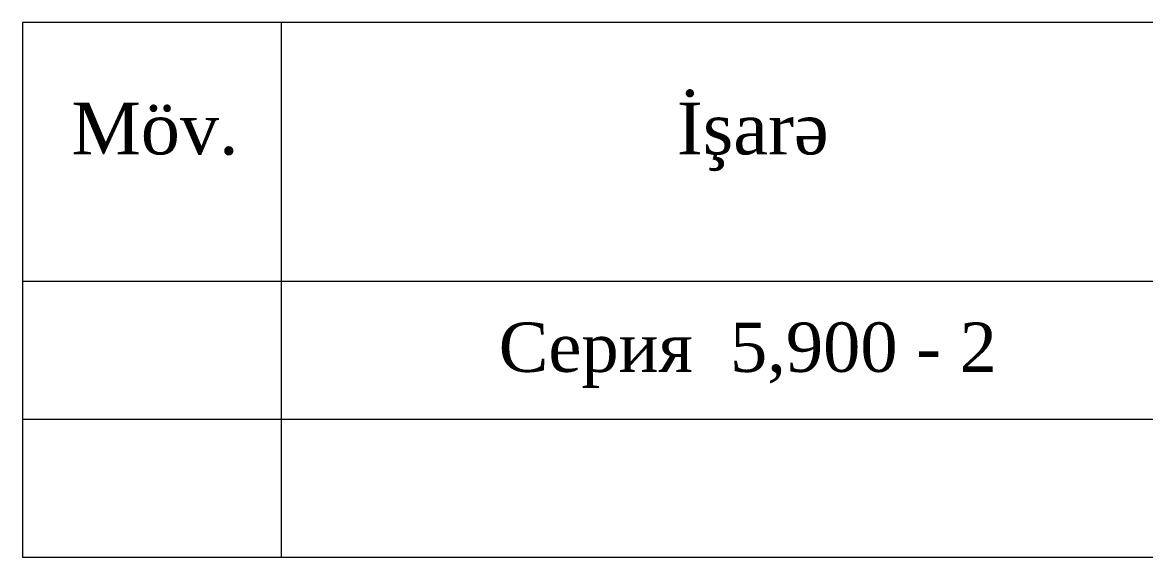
# Model space of a CAD drawing. Header units: millimetres. Extents: x 1067644 to 1117794, y -913136 to -692535.
# Drawn here: x 1097844 to 1104671, y -871171 to -867916 of the extents above; entities that cross this region are included whole.
import ezdxf

# ---------------------------------------------------------------- set-up
doc = ezdxf.new("R2010")
doc.units = ezdxf.units.MM
doc.layers.add('Annotation - Text', color=7, linetype='Continuous')
doc.layers.add('cedvel  0.09', color=7, linetype='Continuous', lineweight=13)
doc.styles.add('Times New  Roman', font='times.ttf')
doc.styles.add('Times New Roman', font='times.ttf')

msp = doc.modelspace()

# ---------------------------------------------------------------- linework, layer by layer
at = {"lineweight": 20}
for p, q in [((1097844.044, -867916.398), (1097844.044, -871171.398)), ((1117269.044, -867916.398), (1097844.044, -867916.398)), ((1099419.044, -867916.398), (1099419.044, -871171.398)), ((1117269.044, -869491.398), (1097844.044, -869491.398)), ((1117269.044, -870331.398), (1097844.044, -870331.398))]:
    msp.add_line(p, q, dxfattribs=at)
at = {"layer": 'cedvel  0.09', "lineweight": 20}
msp.add_line((1117269.044, -871171.398), (1097844.044, -871171.398), dxfattribs=at)

# ---------------------------------------------------------------- texts
at = {"color": 7, "lineweight": 5, "ltscale": 15, "char_height": 315, "width": 963.9764, "attachment_point": 1, "style": 'Times New  Roman'}
for s, insert in [('{\\fTimes New Roman|b0|i0|c238|p18;İşarə}', (1101825.425, -868403.811)), ('{\\fTimes New Roman|b0|i0|c238|p18;Möv.}', (1098141.358, -868403.811))]:
    msp.add_mtext(s, dxfattribs=dict(at, insert=insert))
at = {"layer": 'Annotation - Text', "color": 7, "lineweight": 13, "ltscale": 20, "insert": (1100741.888, -869741.714), "char_height": 300, "attachment_point": 1, "style": 'Times New Roman'}
msp.add_mtext_dynamic_manual_height_columns('Серия  5,900 - 2', width=4485.99874, gutter_width=12.5, heights=[0], dxfattribs=at)

doc.saveas('drawing.dxf')
